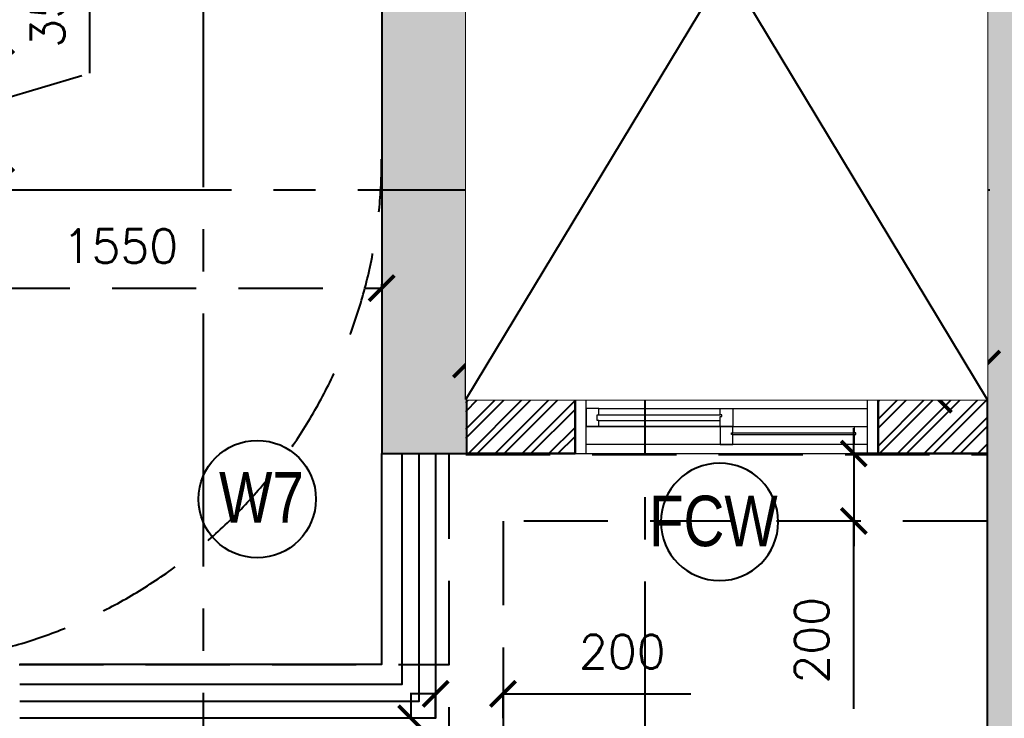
# Model space of a CAD drawing. Header units: millimetres. Extents: x 1167879 to 1231451, y -5731814 to -5645217.
# Drawn here: x 1212742 to 1215663, y -5719134 to -5717062 of the extents above; entities that cross this region are included whole.
import ezdxf
from ezdxf.enums import TextEntityAlignment as Align

# ---------------------------------------------------------------- set-up
doc = ezdxf.new("R2010")
doc.units = ezdxf.units.MM
doc.header["$LTSCALE"] = 1000
doc.header["$MEASUREMENT"] = 0
for name, pattern in [('AUDIT_D_120904163729-0', [0]), ('T8 - TYPICAL FLOOR CORE$0$$0$HIDDEN', [0.375, 0.25, -0.125]), ('T8 - TYPICAL FLOOR CORE$0$HIDDEN', [0.375, 0.25, -0.125]), ('T8 - TYPICAL FLOOR CORE$0$T10-TYPICAL FLOOR CORE$0$HIDDEN', [0.375, 0.25, -0.125]), ('T8(T9 IS SIMILAR) - TYPICAL FLOOR ELEVATION$0$AUDIT_D_120904163729-0', [0]), ('T8(T9 IS SIMILAR) - TYPICAL FLOOR ELEVATION$0$HIDDEN', [0.375, 0.25, -0.125]), ('T8(T9 IS SIMILAR)$0$$0$HIDDEN', [0.375, 0.25, -0.125]), ('T8_REFUGE COLUMNS$0$CENTER2', [1.125, 0.75, -0.125, 0.125, -0.125])]:
    doc.linetypes.add(name, pattern=pattern)
doc.layers.get('0').update_dxf_attribs({"linetype": 'AUDIT_D_120904163729-0'})
for name, color, linetype, lineweight in [('D&W', 8, 'Continuous', 25), ('T8 - TYPICAL FLOOR CORE$0$a-Text', 4, 'Continuous', 0), ('T8 - TYPICAL FLOOR CORE$0$A-WALL- 160', 6, 'Continuous', 30), ('T8 - TYPICAL FLOOR CORE$0$Window', 4, 'Continuous', 20), ('T8(T9 IS SIMILAR)$0$D&W', 8, 'Continuous', 25)]:
    doc.layers.add(name, color=color, linetype=linetype, lineweight=lineweight)
for name, color, linetype in [('T8 - TYPICAL FLOOR CORE$0$A-DIMENSIONS', 2, 'T8 - TYPICAL FLOOR CORE$0$HIDDEN'), ('T8 - TYPICAL FLOOR CORE$0$a-window-no', 125, 'Continuous'), ('T8 - TYPICAL FLOOR CORE$0$BEAM', 5, 'T8 - TYPICAL FLOOR CORE$0$HIDDEN'), ('T8 - TYPICAL FLOOR CORE$0$HATCH', 8, 'Continuous'), ('T8 - TYPICAL FLOOR CORE$0$T10-TYPICAL FLOOR CORE$0$A-SLAB SUNK-AC LEDGES', 251, 'T8 - TYPICAL FLOOR CORE$0$T10-TYPICAL FLOOR CORE$0$HIDDEN'), ('T8(T9 IS SIMILAR) - TYPICAL FLOOR ELEVATION$0$A-DIM', 1, 'T8(T9 IS SIMILAR) - TYPICAL FLOOR ELEVATION$0$AUDIT_D_120904163729-0'), ('T8(T9 IS SIMILAR) - TYPICAL FLOOR ELEVATION$0$A-WALL-FEATURES', 6, 'T8(T9 IS SIMILAR) - TYPICAL FLOOR ELEVATION$0$AUDIT_D_120904163729-0'), ('T8(T9 IS SIMILAR)$0$S-BEAM', 20, 'T8(T9 IS SIMILAR)$0$$0$HIDDEN'), ('T8_REFUGE COLUMNS$0$A-CENTERLINE', 193, 'T8_REFUGE COLUMNS$0$CENTER2'), ('T8_REFUGE COLUMNS$0$A-RCC COLS', 3, 'Continuous'), ('T8_TYPICAL COLUMNS$0$A-RCC COLS', 3, 'Continuous')]:
    doc.layers.add(name, color=color, linetype=linetype)
doc.layers.add('T8_REFUGE COLUMNS$0$COL-HATCH', color=7, linetype='Continuous', lineweight=25, true_color=0xa3a3a3)
doc.styles.add('T8 - TYPICAL FLOOR CORE$0$ARIAL ARROW', font='swisscl.ttf')
doc.styles.add('T8 - TYPICAL FLOOR CORE$0$LODHA STANDERD', font='sanss___.ttf')
doc.styles.add('T8 - TYPICAL FLOOR CORE$0$Romans 1', font='romans.shx', dxfattribs={"height": 100})
doc.styles.add('T8(T9 IS SIMILAR) - TYPICAL FLOOR ELEVATION$0$Romans 1', font='romans.shx', dxfattribs={"height": 100})
doc.dimstyles.new('T8 - TYPICAL FLOOR CORE$0$ALPINE S', dxfattribs={"dimscale": 0, "dimtxt": 100, "dimasz": 75, "dimexe": 0, "dimexo": 0, "dimgap": 75, "dimtad": 1, "dimdec": 0, "dimzin": 0, "dimdsep": 46, "dimtxsty": 'T8 - TYPICAL FLOOR CORE$0$Romans 1', "dimblk": 'T8 - TYPICAL FLOOR CORE$0$_ArchTick', "dimcen": 0.09, "dimclrd": 256, "dimclre": 256, "dimclrt": 7, "dimadec": 0, "dimazin": 0, "dimtfac": 1, "dimtdec": 0, "dimtofl": 0, "dimtmove": 1, "dimatfit": 0, "dimldrblk": 'T8 - TYPICAL FLOOR CORE$0$_Open90', "dimfxl": 1, "dimtolj": 1, "dimtzin": 0, "dimarcsym": 0})
doc.dimstyles.new('T8(T9 IS SIMILAR) - TYPICAL FLOOR ELEVATION$0$ALPINE S', dxfattribs={"dimscale": 0, "dimtxt": 100, "dimasz": 75, "dimexe": 0, "dimexo": 0, "dimgap": 75, "dimtad": 1, "dimdec": 0, "dimzin": 0, "dimdsep": 46, "dimtxsty": 'T8(T9 IS SIMILAR) - TYPICAL FLOOR ELEVATION$0$Romans 1', "dimblk": 'T8(T9 IS SIMILAR) - TYPICAL FLOOR ELEVATION$0$_ArchTick', "dimcen": 0.09, "dimclrd": 256, "dimclre": 256, "dimclrt": 7, "dimadec": 0, "dimazin": 0, "dimtfac": 1, "dimtdec": 0, "dimtofl": 0, "dimtmove": 1, "dimatfit": 0, "dimldrblk": 'T8(T9 IS SIMILAR) - TYPICAL FLOOR ELEVATION$0$_Open90', "dimfxl": 1, "dimtolj": 1, "dimtzin": 0, "dimarcsym": 0})

# ---------------------------------------------------------------- blocks, each defined once
blk = doc.blocks.new('T8_REFUGE COLUMNS')
at = {"layer": 'T8_REFUGE COLUMNS$0$COL-HATCH', "linetype": 'ByBlock'}
h = blk.add_hatch(color=256, dxfattribs=at)
h.dxf.hatch_style = 1
h.paths.add_polyline_path([(1215612.1, -5719609.9), (1215862.1, -5719609.9), (1215862.1, -5715374.9), (1215612.1, -5715374.9)])
h = blk.add_hatch(color=256, dxfattribs=at)
h.dxf.hatch_style = 1
h.paths.add_polyline_path([(1214067.1, -5718349.9), (1213817.1, -5718349.9), (1213817.1, -5716424.9), (1214067.1, -5716424.9)])
at = {"layer": 'T8_REFUGE COLUMNS$0$A-CENTERLINE'}
for p, q in [((1214597.1, -5722853.5), (1214597.1, -5698299.6)), ((1213287.1, -5728808.5), (1213287.1, -5698573.6)), ((1223494.9, -5717567.4), (1182495.9, -5717567.4))]:
    blk.add_line(p, q, dxfattribs=at)
at = {"layer": 'T8_REFUGE COLUMNS$0$A-RCC COLS', "linetype": 'ByBlock'}
for points in [[(1215612.1, -5719609.9), (1215862.1, -5719609.9), (1215862.1, -5715374.9), (1215612.1, -5715374.9)], [(1214067.1, -5718349.9), (1213817.1, -5718349.9), (1213817.1, -5716424.9), (1214067.1, -5716424.9)]]:
    blk.add_lwpolyline(points, close=True, dxfattribs=at)
blk = doc.blocks.new('T8_TYPICAL COLUMNS')
at = {"layer": 'T8_TYPICAL COLUMNS$0$A-RCC COLS', "linetype": 'ByBlock'}
blk.add_blockref('T8_REFUGE COLUMNS', (0, 0), dxfattribs=at)
blk = doc.blocks.new('T8(T9 IS SIMILAR) - TYPICAL FLOOR ELEVATION$0$_ArchTick')
at = {"color": 0, "linetype": 'ByBlock', "const_width": 0.15}
blk.add_lwpolyline([(-0.5, -0.5), (0.5, 0.5)], dxfattribs=at)
blk = doc.blocks.new('*D745')
at = {"layer": 'T8(T9 IS SIMILAR) - TYPICAL FLOOR ELEVATION$0$A-DIM', "lineweight": -2, "transparency": 16777216}
for p, q in [((1215216, -5718348.9), (1215216, -5718273.9)), ((1215216, -5718348.9), (1215216, -5718548.9)), ((1215216, -5718548.9), (1215216, -5718623.9)), ((1215216, -5719106.1), (1215216, -5718548.9))]:
    blk.add_line(p, q, dxfattribs=at)
at = {"layer": 'T8(T9 IS SIMILAR) - TYPICAL FLOOR ELEVATION$0$A-DIM', "linetype": 'T8(T9 IS SIMILAR) - TYPICAL FLOOR ELEVATION$0$HIDDEN', "lineweight": -2, "transparency": 16777216}
for p, q in [((1215288.4, -5718348.9), (1215216, -5718348.9)), ((1215612, -5718548.9), (1215216, -5718548.9))]:
    blk.add_line(p, q, dxfattribs=at)
at = {"layer": 'T8(T9 IS SIMILAR) - TYPICAL FLOOR ELEVATION$0$A-DIM', "linetype": 'ByBlock', "lineweight": -2, "transparency": 16777216, "xscale": 75, "yscale": 75, "zscale": 75}
for p, rotation in [((1215216, -5718348.9), 270), ((1215216, -5718548.9), 90)]:
    blk.add_blockref('T8(T9 IS SIMILAR) - TYPICAL FLOOR ELEVATION$0$_ArchTick', p, dxfattribs=dict(at, rotation=rotation))
at = {"layer": 'T8(T9 IS SIMILAR) - TYPICAL FLOOR ELEVATION$0$A-DIM', "color": 7, "linetype": 'ByBlock', "transparency": 16777216, "insert": (1215091, -5718902.5), "char_height": 100, "attachment_point": 5, "rotation": 90, "style": 'T8(T9 IS SIMILAR) - TYPICAL FLOOR ELEVATION$0$Romans 1'}
blk.add_mtext('\\A1;200', dxfattribs=at)
blk = doc.blocks.new('T8(T9 IS SIMILAR) - TYPICAL FLOOR ELEVATION$0$_Open90')
at = {"color": 0, "linetype": 'ByBlock', "lineweight": -2}
for p, q in [((-0.5, 0.5), (0, 0)), ((0, 0), (-1, 0)), ((0, 0), (-0.5, -0.5))]:
    blk.add_line(p, q, dxfattribs=at)
blk = doc.blocks.new('*D746')
at = {"layer": 'T8(T9 IS SIMILAR) - TYPICAL FLOOR ELEVATION$0$A-DIM', "lineweight": -2, "transparency": 16777216}
for p, q in [((1213975.7, -5719061.4), (1213900.7, -5719061.4)), ((1214175.7, -5719061.4), (1214732.9, -5719061.4))]:
    blk.add_line(p, q, dxfattribs=at)
at = {"layer": 'T8(T9 IS SIMILAR) - TYPICAL FLOOR ELEVATION$0$A-DIM', "linetype": 'T8(T9 IS SIMILAR) - TYPICAL FLOOR ELEVATION$0$HIDDEN', "lineweight": -2, "transparency": 16777216}
for p, q in [((1213975.7, -5719134), (1213975.7, -5719061.4)), ((1214175.7, -5719134), (1214175.7, -5719061.4))]:
    blk.add_line(p, q, dxfattribs=at)
at = {"layer": 'T8(T9 IS SIMILAR) - TYPICAL FLOOR ELEVATION$0$A-DIM', "linetype": 'ByBlock', "lineweight": -2, "transparency": 16777216, "xscale": 75, "yscale": 75, "zscale": 75}
blk.add_blockref('T8(T9 IS SIMILAR) - TYPICAL FLOOR ELEVATION$0$_ArchTick', (1213975.7, -5719061.4), dxfattribs=at)
at = {"layer": 'T8(T9 IS SIMILAR) - TYPICAL FLOOR ELEVATION$0$A-DIM', "linetype": 'ByBlock', "lineweight": -2, "transparency": 16777216, "xscale": 75, "yscale": 75, "zscale": 75, "rotation": 180}
blk.add_blockref('T8(T9 IS SIMILAR) - TYPICAL FLOOR ELEVATION$0$_ArchTick', (1214175.7, -5719061.4), dxfattribs=at)
at = {"layer": 'T8(T9 IS SIMILAR) - TYPICAL FLOOR ELEVATION$0$A-DIM', "color": 7, "linetype": 'ByBlock', "transparency": 16777216, "insert": (1214529.3, -5718936.4), "char_height": 100, "attachment_point": 5, "style": 'T8(T9 IS SIMILAR) - TYPICAL FLOOR ELEVATION$0$Romans 1'}
blk.add_mtext('\\A1;200', dxfattribs=at)
blk = doc.blocks.new('*D747')
at = {"layer": 'T8(T9 IS SIMILAR) - TYPICAL FLOOR ELEVATION$0$A-DIM', "lineweight": -2, "transparency": 16777216}
for p, q in [((1213903, -5719134), (1213903, -5719059)), ((1213903, -5719334), (1213903, -5719891.2))]:
    blk.add_line(p, q, dxfattribs=at)
at = {"layer": 'T8(T9 IS SIMILAR) - TYPICAL FLOOR ELEVATION$0$A-DIM', "linetype": 'T8(T9 IS SIMILAR) - TYPICAL FLOOR ELEVATION$0$HIDDEN', "lineweight": -2, "transparency": 16777216}
for p, q in [((1213975.7, -5719134), (1213903, -5719134)), ((1213975.7, -5719334), (1213903, -5719334))]:
    blk.add_line(p, q, dxfattribs=at)
at = {"layer": 'T8(T9 IS SIMILAR) - TYPICAL FLOOR ELEVATION$0$A-DIM', "linetype": 'ByBlock', "lineweight": -2, "transparency": 16777216, "xscale": 75, "yscale": 75, "zscale": 75}
for p, rotation in [((1213903, -5719134), 270), ((1213903, -5719334), 90)]:
    blk.add_blockref('T8(T9 IS SIMILAR) - TYPICAL FLOOR ELEVATION$0$_ArchTick', p, dxfattribs=dict(at, rotation=rotation))
at = {"layer": 'T8(T9 IS SIMILAR) - TYPICAL FLOOR ELEVATION$0$A-DIM', "color": 7, "linetype": 'ByBlock', "transparency": 16777216, "insert": (1213778, -5719687.6), "char_height": 100, "attachment_point": 5, "rotation": 90, "style": 'T8(T9 IS SIMILAR) - TYPICAL FLOOR ELEVATION$0$Romans 1'}
blk.add_mtext('\\A1;200', dxfattribs=at)
blk = doc.blocks.new('T8 - TYPICAL FLOOR CORE$0$1500-flat-1')
at = {"layer": 'T8 - TYPICAL FLOOR CORE$0$Window', "color": 1, "lineweight": 13}
for p, q in [((1149675.6, -5694418.8), (1148842.5, -5694418.8)), ((1149240.3, -5694418.8), (1148880, -5694418.8)), ((1148880, -5694445.5), (1149675.6, -5694445.5)), ((1149307.5, -5694498.8), (1148842.5, -5694498.8)), ((1149240.3, -5694498.8), (1148880, -5694498.8)), ((1149638.1, -5694498.8), (1149277.8, -5694498.8)), ((1149277.8, -5694498.8), (1149675.6, -5694498.8)), ((1149638.1, -5694552.2), (1148842.5, -5694552.2)), ((1149675.6, -5694578.8), (1148842.5, -5694578.8))]:
    blk.add_line(p, q, dxfattribs=at)
at = {"layer": 'T8 - TYPICAL FLOOR CORE$0$Window', "color": 5, "lineweight": 13}
for p, q in [((1149240.3, -5694475.7), (1148880, -5694475.7)), ((1149240.3, -5694480.2), (1148880, -5694480.2)), ((1149638.1, -5694517.4), (1149277.8, -5694517.4)), ((1149638.1, -5694533.6), (1149277.8, -5694533.6))]:
    blk.add_line(p, q, dxfattribs=at)
at = {"layer": 'T8 - TYPICAL FLOOR CORE$0$Window', "color": 4, "lineweight": 13}
for points in [[(1148842.5, -5694418.8), (1148809.5, -5694418.8), (1148809.5, -5694578.8), (1148842.5, -5694578.8)], [(1149708.6, -5694418.8), (1149675.6, -5694418.8), (1149675.6, -5694578.8), (1149708.6, -5694578.8)], [(1148880, -5694480.2), (1148880, -5694498.8), (1148842.5, -5694498.8), (1148842.5, -5694445.5), (1148880, -5694445.5), (1148880, -5694475.7), (1148875.5, -5694475.7), (1148875.5, -5694480.2)], [(1149240.3, -5694480.2), (1149240.3, -5694498.8), (1149277.8, -5694498.8), (1149277.8, -5694445.5), (1149240.3, -5694445.5), (1149240.3, -5694475.7), (1149244.8, -5694475.7), (1149244.8, -5694480.2)], [(1149277.8, -5694533.6), (1149277.8, -5694552.2), (1149240.3, -5694552.2), (1149240.3, -5694498.8), (1149277.8, -5694498.8), (1149277.8, -5694529.1), (1149273.3, -5694529.1), (1149273.3, -5694533.6)], [(1149638.1, -5694533.6), (1149638.1, -5694552.2), (1149675.6, -5694552.2), (1149675.6, -5694498.8), (1149638.1, -5694498.8), (1149638.1, -5694517.4), (1149642.6, -5694517.4), (1149642.6, -5694533.6)]]:
    blk.add_lwpolyline(points, close=True, dxfattribs=at)
blk = doc.blocks.new('T8 - TYPICAL FLOOR CORE$0$WINDOW TAG')
at = {"layer": 'T8 - TYPICAL FLOOR CORE$0$a-window-no'}
blk.add_circle((0, 0), 174.1, dxfattribs=at)
at = {"layer": 'T8 - TYPICAL FLOOR CORE$0$a-window-no', "style": 'T8 - TYPICAL FLOOR CORE$0$LODHA STANDERD'}
blk.add_attdef('WINDOW', text='', height=150, dxfattribs=at).set_placement((11.3, 2.8), align=Align.MIDDLE_CENTER)
blk = doc.blocks.new('T8 - TYPICAL FLOOR CORE$0$_ArchTick')
at = {"color": 0, "linetype": 'ByBlock', "const_width": 0.15}
blk.add_lwpolyline([(-0.5, -0.5), (0.5, 0.5)], dxfattribs=at)
blk = doc.blocks.new('*D837')
at = {"layer": 'T8 - TYPICAL FLOOR CORE$0$A-DIMENSIONS', "linetype": 'T8 - TYPICAL FLOOR CORE$0$HIDDEN', "lineweight": -2, "transparency": 16777216}
for p, q in [((1215450.2, -5715624), (1215468.1, -5715624)), ((1215450.2, -5718188.9), (1215468.1, -5718188.9))]:
    blk.add_line(p, q, dxfattribs=at)
at = {"layer": 'T8 - TYPICAL FLOOR CORE$0$A-DIMENSIONS', "lineweight": -2, "transparency": 16777216}
blk.add_line((1215468.1, -5718188.9), (1215468.1, -5715624), dxfattribs=at)
at = {"layer": 'T8 - TYPICAL FLOOR CORE$0$A-DIMENSIONS', "linetype": 'ByBlock', "lineweight": -2, "transparency": 16777216, "xscale": 75, "yscale": 75, "zscale": 75}
for p, rotation in [((1215468.1, -5715624), 90), ((1215468.1, -5718188.9), 270)]:
    blk.add_blockref('T8 - TYPICAL FLOOR CORE$0$_ArchTick', p, dxfattribs=dict(at, rotation=rotation))
at = {"layer": 'T8 - TYPICAL FLOOR CORE$0$A-DIMENSIONS', "color": 7, "linetype": 'ByBlock', "transparency": 16777216, "insert": (1215343.1, -5716906.5), "char_height": 100, "attachment_point": 5, "rotation": 90, "style": 'T8 - TYPICAL FLOOR CORE$0$Romans 1'}
blk.add_mtext('\\A1;2565', dxfattribs=at)
blk = doc.blocks.new('T8 - TYPICAL FLOOR CORE$0$_Open90')
at = {"color": 0, "linetype": 'ByBlock', "lineweight": -2}
for p, q in [((-0.5, 0.5), (0, 0)), ((0, 0), (-1, 0)), ((0, 0), (-0.5, -0.5))]:
    blk.add_line(p, q, dxfattribs=at)
blk = doc.blocks.new('*D803')
at = {"layer": 'T8 - TYPICAL FLOOR CORE$0$A-DIMENSIONS', "linetype": 'T8 - TYPICAL FLOOR CORE$0$HIDDEN', "lineweight": -2, "transparency": 16777216}
for p, q in [((1212265.9, -5717846.2), (1212265.9, -5717858.5)), ((1213815.7, -5717846.2), (1213815.7, -5717858.5))]:
    blk.add_line(p, q, dxfattribs=at)
at = {"layer": 'T8 - TYPICAL FLOOR CORE$0$A-DIMENSIONS', "lineweight": -2, "transparency": 16777216}
blk.add_line((1212265.9, -5717858.5), (1213815.7, -5717858.5), dxfattribs=at)
at = {"layer": 'T8 - TYPICAL FLOOR CORE$0$A-DIMENSIONS', "linetype": 'ByBlock', "lineweight": -2, "transparency": 16777216, "xscale": 75, "yscale": 75, "zscale": 75, "rotation": 180}
blk.add_blockref('T8 - TYPICAL FLOOR CORE$0$_ArchTick', (1212265.9, -5717858.5), dxfattribs=at)
at = {"layer": 'T8 - TYPICAL FLOOR CORE$0$A-DIMENSIONS', "linetype": 'ByBlock', "lineweight": -2, "transparency": 16777216, "xscale": 75, "yscale": 75, "zscale": 75}
blk.add_blockref('T8 - TYPICAL FLOOR CORE$0$_ArchTick', (1213815.7, -5717858.5), dxfattribs=at)
at = {"layer": 'T8 - TYPICAL FLOOR CORE$0$A-DIMENSIONS', "color": 7, "linetype": 'ByBlock', "transparency": 16777216, "insert": (1213040.8, -5717733.5), "char_height": 100, "attachment_point": 5, "style": 'T8 - TYPICAL FLOOR CORE$0$Romans 1'}
blk.add_mtext('\\A1;1550', dxfattribs=at)
blk = doc.blocks.new('*D782')
at = {"layer": 'T8 - TYPICAL FLOOR CORE$0$A-DIMENSIONS', "linetype": 'T8 - TYPICAL FLOOR CORE$0$HIDDEN', "lineweight": -2, "transparency": 16777216}
for p, q in [((1215288.4, -5718188.9), (1215288.4, -5718081.9)), ((1215612, -5718188.9), (1215612, -5718081.9))]:
    blk.add_line(p, q, dxfattribs=at)
at = {"layer": 'T8 - TYPICAL FLOOR CORE$0$A-DIMENSIONS', "lineweight": -2, "transparency": 16777216}
blk.add_line((1215288.4, -5718081.9), (1215612, -5718081.9), dxfattribs=at)
at = {"layer": 'T8 - TYPICAL FLOOR CORE$0$A-DIMENSIONS', "linetype": 'ByBlock', "lineweight": -2, "transparency": 16777216, "xscale": 75, "yscale": 75, "zscale": 75, "rotation": 180}
blk.add_blockref('T8 - TYPICAL FLOOR CORE$0$_ArchTick', (1215288.4, -5718081.9), dxfattribs=at)
at = {"layer": 'T8 - TYPICAL FLOOR CORE$0$A-DIMENSIONS', "linetype": 'ByBlock', "lineweight": -2, "transparency": 16777216, "xscale": 75, "yscale": 75, "zscale": 75}
blk.add_blockref('T8 - TYPICAL FLOOR CORE$0$_ArchTick', (1215612, -5718081.9), dxfattribs=at)
at = {"layer": 'T8 - TYPICAL FLOOR CORE$0$A-DIMENSIONS', "color": 7, "linetype": 'ByBlock', "transparency": 16777216, "insert": (1215450.2, -5717952.1), "char_height": 100, "attachment_point": 5, "style": 'T8 - TYPICAL FLOOR CORE$0$Romans 1'}
blk.add_mtext('\\A1;EQ', dxfattribs=at)
blk = doc.blocks.new('*D783')
at = {"layer": 'T8 - TYPICAL FLOOR CORE$0$A-DIMENSIONS', "linetype": 'T8 - TYPICAL FLOOR CORE$0$HIDDEN', "lineweight": -2, "transparency": 16777216}
for p, q in [((1214065.7, -5718188.9), (1214065.7, -5718084.4)), ((1214389.3, -5718188.9), (1214389.3, -5718084.4))]:
    blk.add_line(p, q, dxfattribs=at)
at = {"layer": 'T8 - TYPICAL FLOOR CORE$0$A-DIMENSIONS', "lineweight": -2, "transparency": 16777216}
blk.add_line((1214389.3, -5718084.4), (1214065.7, -5718084.4), dxfattribs=at)
at = {"layer": 'T8 - TYPICAL FLOOR CORE$0$A-DIMENSIONS', "linetype": 'ByBlock', "lineweight": -2, "transparency": 16777216, "xscale": 75, "yscale": 75, "zscale": 75, "rotation": 180}
blk.add_blockref('T8 - TYPICAL FLOOR CORE$0$_ArchTick', (1214065.7, -5718084.4), dxfattribs=at)
at = {"layer": 'T8 - TYPICAL FLOOR CORE$0$A-DIMENSIONS', "linetype": 'ByBlock', "lineweight": -2, "transparency": 16777216, "xscale": 75, "yscale": 75, "zscale": 75}
blk.add_blockref('T8 - TYPICAL FLOOR CORE$0$_ArchTick', (1214389.3, -5718084.4), dxfattribs=at)
at = {"layer": 'T8 - TYPICAL FLOOR CORE$0$A-DIMENSIONS', "color": 7, "linetype": 'ByBlock', "transparency": 16777216, "insert": (1214227.5, -5717954.6), "char_height": 100, "attachment_point": 5, "style": 'T8 - TYPICAL FLOOR CORE$0$Romans 1'}
blk.add_mtext('\\A1;EQ', dxfattribs=at)
blk = doc.blocks.new('*D797')
at = {"layer": 'T8 - TYPICAL FLOOR CORE$0$A-DIMENSIONS', "lineweight": -2, "transparency": 16777216}
for p, q in [((1212949.7, -5717220.3), (1212949.7, -5716813.2)), ((1212687.2, -5717124.1), (1212687.2, -5717049.1)), ((1212687.2, -5717474), (1212687.2, -5717124.1)), ((1212687.2, -5717299), (1212949.7, -5717220.3)), ((1212687.2, -5717474), (1212687.2, -5717549))]:
    blk.add_line(p, q, dxfattribs=at)
at = {"layer": 'T8 - TYPICAL FLOOR CORE$0$A-DIMENSIONS', "linetype": 'T8 - TYPICAL FLOOR CORE$0$HIDDEN', "lineweight": -2, "transparency": 16777216}
for p, q in [((1212501.6, -5717124.1), (1212687.2, -5717124.1)), ((1212501.6, -5717474), (1212687.2, -5717474))]:
    blk.add_line(p, q, dxfattribs=at)
at = {"layer": 'T8 - TYPICAL FLOOR CORE$0$A-DIMENSIONS', "linetype": 'ByBlock', "lineweight": -2, "transparency": 16777216, "xscale": 75, "yscale": 75, "zscale": 75}
for p, rotation in [((1212687.2, -5717124.1), 270), ((1212687.2, -5717474), 90)]:
    blk.add_blockref('T8 - TYPICAL FLOOR CORE$0$_ArchTick', p, dxfattribs=dict(at, rotation=rotation))
at = {"layer": 'T8 - TYPICAL FLOOR CORE$0$A-DIMENSIONS', "color": 7, "linetype": 'ByBlock', "transparency": 16777216, "insert": (1212824.7, -5717016.7), "char_height": 100, "attachment_point": 5, "rotation": 90, "style": 'T8 - TYPICAL FLOOR CORE$0$Romans 1'}
blk.add_mtext('\\A1;350', dxfattribs=at)
blk = doc.blocks.new('T8(T9 IS SIMILAR) - TYPICAL FLOOR ELEVATION')
at = {"layer": 'T8(T9 IS SIMILAR) - TYPICAL FLOOR ELEVATION$0$A-WALL-FEATURES', "color": 8, "linetype": 'T8(T9 IS SIMILAR) - TYPICAL FLOOR ELEVATION$0$HIDDEN'}
blk.add_lwpolyline([(1215612, -5718548.9), (1214175.7, -5718548.9), (1214175.7, -5719334), (1212337.1, -5719334)], dxfattribs=at)
at = {"layer": 'T8(T9 IS SIMILAR) - TYPICAL FLOOR ELEVATION$0$A-DIM', "linetype": 'ByBlock'}
dim = blk.add_linear_dim(base=(1215216, -5718548.9), p1=(1215288.4, -5718348.9), p2=(1215612, -5718548.9), angle=90, dimstyle='T8(T9 IS SIMILAR) - TYPICAL FLOOR ELEVATION$0$ALPINE S', override={"dimscale": 1, "dimfxl": 5, "dimarcsym": 1}, dxfattribs=at)
dim.commit()
dim.dimension.update_dxf_attribs({"geometry": '*D745', "text_midpoint": (1215216, -5718902.5), "dimtype": 128})
dim = blk.add_linear_dim(base=(1214175.7, -5719061.4), p1=(1213975.7, -5719134), p2=(1214175.7, -5719134), dimstyle='T8(T9 IS SIMILAR) - TYPICAL FLOOR ELEVATION$0$ALPINE S', override={"dimscale": 1, "dimtmove": 0, "dimfxl": 5, "dimarcsym": 1}, dxfattribs=at)
dim.commit()
dim.dimension.update_dxf_attribs({"geometry": '*D746', "text_midpoint": (1214529.3, -5719061.4), "dimtype": 128})
dim = blk.add_linear_dim(base=(1213903, -5719334), p1=(1213975.7, -5719134), p2=(1213975.7, -5719334), angle=90, dimstyle='T8(T9 IS SIMILAR) - TYPICAL FLOOR ELEVATION$0$ALPINE S', override={"dimscale": 1, "dimtmove": 0, "dimfxl": 5, "dimarcsym": 1}, dxfattribs=at)
dim.commit()
dim.dimension.update_dxf_attribs({"geometry": '*D747', "text_midpoint": (1213778, -5719687.6)})
blk = doc.blocks.new('T8 - TYPICAL FLOOR CORE')
at = {"layer": 'T8 - TYPICAL FLOOR CORE$0$T10-TYPICAL FLOOR CORE$0$A-SLAB SUNK-AC LEDGES', "linetype": 'ByBlock'}
h = blk.add_hatch(dxfattribs=at)
h.set_pattern_fill('ANSI32', color=256, scale=150)
h.paths.add_polyline_path([(1214389.3, -5718188.9), (1214065.7, -5718188.9), (1214065.7, -5718348.9), (1214389.3, -5718348.9)])
h.paths.add_polyline_path([(1215288.4, -5718348.9), (1215612, -5718348.9), (1215612, -5718188.9), (1215288.4, -5718188.9)])
at = {"linetype": 'T8 - TYPICAL FLOOR CORE$0$$0$HIDDEN'}
for p, q in [((1214662.3, -5717238.9), (1215412.3, -5717988.9)), ((1215412.3, -5717238.9), (1214662.3, -5717988.9))]:
    blk.add_line(p, q, dxfattribs=at)
blk.add_lwpolyline([(1214662.3, -5717988.9), (1215412.3, -5717988.9), (1215412.3, -5717238.9), (1214662.3, -5717238.9)], close=True, dxfattribs=at)
for centre in [(1215037.3, -5716663.9), (1215037.3, -5717613.9)]:
    blk.add_circle(centre, 550, dxfattribs=at)
at = {"layer": 'T8 - TYPICAL FLOOR CORE$0$A-WALL- 160', "linetype": 'ByBlock'}
for p, q in [((1214389.3, -5718188.9), (1214065.7, -5718188.9)), ((1214389.3, -5718348.9), (1214389.3, -5718188.9)), ((1215288.4, -5718188.9), (1215612, -5718188.9)), ((1215288.4, -5718348.9), (1215288.4, -5718188.9)), ((1214389.3, -5718348.9), (1214065.7, -5718348.9)), ((1215288.4, -5718348.9), (1215612, -5718348.9))]:
    blk.add_line(p, q, dxfattribs=at)
at = {"layer": 'T8 - TYPICAL FLOOR CORE$0$BEAM', "linetype": 'ByBlock'}
for points in [[(1213975.7, -5718348.9), (1213975.7, -5719134), (1212742.1, -5719134)], [(1213815.7, -5718348.9), (1213815.7, -5718974), (1212742.1, -5718974)], [(1213925.7, -5718348.9), (1213925.7, -5719084), (1212742.1, -5719084)], [(1213875.7, -5718348.9), (1213875.7, -5719034), (1212742.1, -5719034)]]:
    blk.add_lwpolyline(points, dxfattribs=at)
at = {"layer": 'T8 - TYPICAL FLOOR CORE$0$HATCH', "linetype": 'T8 - TYPICAL FLOOR CORE$0$HIDDEN'}
blk.add_arc((1212315.7, -5717475.6, 0.7), 1500, 268.0898, 0, dxfattribs=at)
at = {"layer": 'T8 - TYPICAL FLOOR CORE$0$A-WALL- 160', "rotation": 180}
blk.add_blockref('T8 - TYPICAL FLOOR CORE$0$1500-flat-1', (2364097.9, -11412767.7), dxfattribs=at)
at = {"layer": 'T8 - TYPICAL FLOOR CORE$0$a-window-no'}
ref = blk.add_blockref('T8 - TYPICAL FLOOR CORE$0$WINDOW TAG', (1213446.6, -5718483.8, 0.7), dxfattribs=at)
ref.add_attrib('WINDOW', 'W7', dxfattribs={"height": 150, "style": 'T8 - TYPICAL FLOOR CORE$0$LODHA STANDERD', "width": 0.8}).set_placement((1213459.2, -5718478.8, 0.7), align=Align.MIDDLE_CENTER)
ref = blk.add_blockref('T8 - TYPICAL FLOOR CORE$0$WINDOW TAG', (1214818, -5718551.4), dxfattribs=dict(at, xscale=-1))
ref.add_attrib('WINDOW', 'FCW', dxfattribs={"height": 150, "style": 'T8 - TYPICAL FLOOR CORE$0$LODHA STANDERD', "width": 0.8}).set_placement((1214799.6, -5718548.6), align=Align.MIDDLE_CENTER)
at = {"layer": 'T8 - TYPICAL FLOOR CORE$0$a-Text', "linetype": 'ByBlock', "insert": (1214216.1, -5717112.1), "char_height": 90, "attachment_point": 1, "style": 'T8 - TYPICAL FLOOR CORE$0$ARIAL ARROW'}
blk.add_mtext_dynamic_manual_height_columns('\\pi192.87618;*ALTERNATE \\P\\pi33.22349;CUTOUTS AT EVERY \\P\\pi190.13371;3RD FLOORS \\P\\pi107.38797;STARTING FROM \\P\\pi248.37421;GRND FLR ', width=942.325, gutter_width=500, heights=[0], dxfattribs=at)
at = {"layer": 'T8 - TYPICAL FLOOR CORE$0$A-DIMENSIONS', "linetype": 'ByBlock'}
for base, p1, p2, picture, middle in [((1215468.1, -5715624), (1215450.2, -5718188.9), (1215450.2, -5715624), '*D837', (1215343.1, -5716906.5)), ((1212687.2, -5717124.1), (1212501.6, -5717474), (1212501.6, -5717124.1), '*D797', (1212824.7, -5717145.3))]:
    dim = blk.add_linear_dim(base=base, p1=p1, p2=p2, angle=90, dimstyle='T8 - TYPICAL FLOOR CORE$0$ALPINE S', override={"dimscale": 1, "dimfxl": 5, "dimarcsym": 1}, dxfattribs=at)
    dim.commit()
    dim.dimension.update_dxf_attribs({"geometry": picture, "text_midpoint": middle})
dim = blk.add_linear_dim(base=(1213815.7, -5717858.5), p1=(1212265.9, -5717846.2, 0.3), p2=(1213815.7, -5717846.2), dimstyle='T8 - TYPICAL FLOOR CORE$0$ALPINE S', override={"dimscale": 1, "dimfxl": 5, "dimarcsym": 1}, dxfattribs=at)
dim.commit()
dim.dimension.update_dxf_attribs({"geometry": '*D803', "text_midpoint": (1213040.8, -5717733.5)})
for base, p1, p2, picture, middle in [((1214065.7, -5718084.4), (1214389.3, -5718188.9), (1214065.7, -5718188.9), '*D783', (1214227.5, -5718084.4)), ((1215612, -5718081.9), (1215288.4, -5718188.9), (1215612, -5718188.9), '*D782', (1215450.2, -5718081.9))]:
    dim = blk.add_linear_dim(base=base, p1=p1, p2=p2, text='EQ', dimstyle='T8 - TYPICAL FLOOR CORE$0$ALPINE S', override={"dimscale": 1, "dimfxl": 5, "dimarcsym": 1}, dxfattribs=at)
    dim.commit()
    dim.dimension.update_dxf_attribs({"geometry": picture, "text_midpoint": middle, "dimtype": 128})
blk = doc.blocks.new('T8(T9 IS SIMILAR)')
at = {"layer": 'T8(T9 IS SIMILAR)$0$D&W', "linetype": 'ByBlock'}
blk.add_blockref('T8(T9 IS SIMILAR) - TYPICAL FLOOR ELEVATION', (0, 0), dxfattribs=at)
blk.add_blockref('T8 - TYPICAL FLOOR CORE', (0, 0), dxfattribs=at)
at = {"layer": 'T8(T9 IS SIMILAR)$0$S-BEAM'}
for p, q in [((1214065.3, -5718151.4, -0.1), (1215611.5, -5718151.4, -0.5)), ((1213815.3, -5718351.4, -0.1), (1213815.3, -5718974.9, -0.2)), ((1214015.3, -5718351.4, -0.1), (1214015.3, -5719174.9, -0.4)), ((1214065.3, -5718351.4, -0.1), (1215611.5, -5718351.4, -0.5)), ((1212740.6, -5718974.9, -0.1), (1214015.3, -5718974.9, -0.2))]:
    blk.add_line(p, q, dxfattribs=at)
at = {"layer": 'T8(T9 IS SIMILAR)$0$D&W', "linetype": 'ByBlock'}
blk.add_blockref('T8_TYPICAL COLUMNS', (0, 0), dxfattribs=at)

msp = doc.modelspace()

# ---------------------------------------------------------------- block references
at = {"linetype": 'ByBlock'}
msp.add_blockref('T8(T9 IS SIMILAR)', (0, 0), dxfattribs=at)

# ---------------------------------------------------------------- next in the draw order: linework, layer by layer
at = {"layer": 'D&W', "linetype": 'ByBlock'}
msp.add_lwpolyline([(1214065.7, -5718188.9), (1215612.1, -5718188.9), (1215612.1, -5715624.9), (1214065.7, -5715624.9)], close=True, dxfattribs=at)

# ---------------------------------------------------------------- next in the draw order: wipeouts: each hides what was drawn before it
at = {"linetype": 'ByBlock'}
msp.add_wipeout([(1214065.7, -5718188.9), (1215612.1, -5718188.9), (1215612.1, -5715624.9), (1214065.7, -5715624.9)], dxfattribs=at).dxf.layer = 'D&W'

# ---------------------------------------------------------------- next in the draw order: linework, layer by layer
at = {"layer": 'D&W', "linetype": 'ByBlock'}
for p, q in [((1214065.7, -5718188.9), (1215612.1, -5715624.9)), ((1214065.7, -5715624.9), (1215612.1, -5718188.9))]:
    msp.add_line(p, q, dxfattribs=at)

doc.saveas('drawing.dxf')
